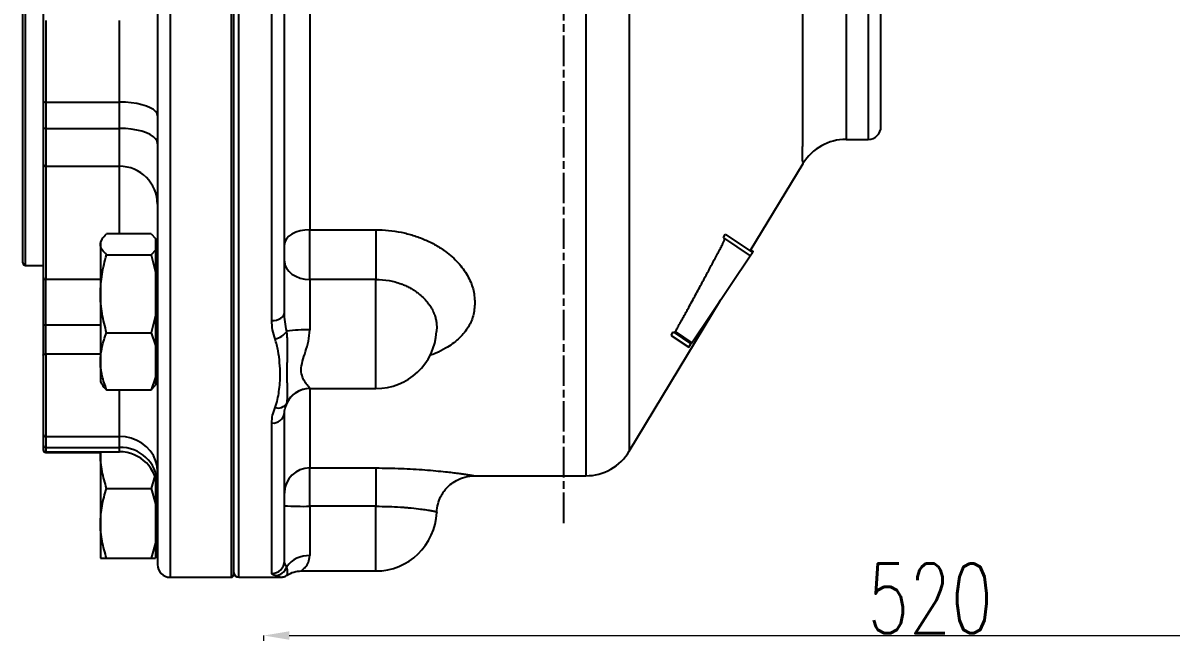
# Model space of a CAD drawing. Header units: millimetres. Extents: x 1726 to 4771, y 590 to 2743.
# Drawn here: x 2508.4 to 2960.6, y 1426 to 1665.9 of the extents above; entities that cross this region are included whole.
import ezdxf

# ---------------------------------------------------------------- set-up
doc = ezdxf.new("R2010")
doc.units = ezdxf.units.MM
doc.linetypes.add('AM_ISO08W050', pattern=[18, 12, -1.5, 3, -1.5])
doc.layers.add('AM_5', color=3, linetype='Continuous', lineweight=25)
doc.layers.add('AM_7', color=4, linetype='AM_ISO08W050', lineweight=25)
doc.styles.add('SLDTEXTSTYLE1', font='txt.shx', dxfattribs={"width": 0.7, "bigfont": 'gbcbig.shx'})
doc.dimstyles.new('SLDDIMSTYLE12$0', dxfattribs={"dimtxt": 12, "dimasz": 10, "dimexe": 0, "dimexo": 0.0625, "dimgap": 0.875, "dimtad": 1, "dimdec": 1, "dimlfac": 1.8, "dimrnd": 1e-09, "dimzin": 12, "dimdsep": 46, "dimtxsty": 'SLDTEXTSTYLE1', "dimcen": 0.09, "dimdle": 8.16, "dimclrd": 3, "dimclre": 3, "dimadec": 0, "dimazin": 3, "dimtfac": 1, "dimtdec": 1, "dimtofl": 0, "dimtmove": 0, "dimatfit": 3, "dimfxl": 0, "dimfrac": 2, "dimtolj": 1, "dimlwd": 5, "dimlwe": 5, "dimarcsym": 0})

# ---------------------------------------------------------------- blocks, each defined once
blk = doc.blocks.new('*D40')
at = {"layer": 'AM_5', "color": 3, "lineweight": 5, "transparency": 16777216}
blk.add_line((2603.26, 1108.55), (2603.26, 1424.61), dxfattribs=at)
at = {"layer": 'AM_5', "color": 3, "linetype": 'Continuous', "lineweight": 5, "transparency": 16777216}
for p, q in [((2613.26, 1424.61), (3110.37, 1424.61)), ((3120.37, 1196.55), (3120.37, 1424.61))]:
    blk.add_line(p, q, dxfattribs=at)
at = {"layer": 'AM_5', "color": 3, "transparency": 16777216}
for points in [[(2613.26, 1426.27), (2613.26, 1422.94), (2603.26, 1424.61)], [(3110.37, 1426.27), (3110.37, 1422.94), (3120.37, 1424.61)]]:
    blk.add_solid(points, dxfattribs=at)
at = {"layer": 'Defpoints', "color": 0, "transparency": 16777216}
for p in [(3120.37, 1424.61), (3120.37, 1196.48), (2603.26, 1108.48)]:
    blk.add_point(p, dxfattribs=at)
at = {"layer": 'AM_5', "color": 0, "transparency": 16777216, "insert": (2865.72, 1439.2), "char_height": 12, "width": 2.3333, "attachment_point": 5, "style": 'SLDTEXTSTYLE1'}
blk.add_mtext('\\A1;{\\H2.28571x;520}', dxfattribs=at)

msp = doc.modelspace()

# ---------------------------------------------------------------- linework, layer by layer
at = {"color": 7, "linetype": 'Continuous', "lineweight": 25}
for p, q in [((2566.366, 1992.534), (2566.366, 1447.534)), ((2590.366, 1992.534), (2590.366, 1447.534)), ((2591.366, 1990.534), (2591.366, 1449.534)), ((2593.366, 1447.534), (2593.366, 1992.534)), ((2730.079, 1902.506), (2730.079, 1487.534)), ((2508.366, 1571.379), (2508.366, 1869.379)), ((2509.366, 1570.379), (2509.366, 1870.379)), ((2841.366, 1709.264), (2841.366, 1620.034)), ((2832.653, 1697.056), (2832.653, 1620.034)), ((2606.366, 1548.641), (2606.366, 1685.015)), ((2621.366, 1682.176), (2621.366, 1584.435)), ((2516.366, 1670.625), (2516.366, 1665.883)), ((2517.366, 1666.808), (2517.366, 1634.713)), ((2546.366, 1634.713), (2546.366, 1666.808)), ((2516.366, 1635.073), (2516.366, 1624.783)), ((2517.366, 1634.713), (2546.366, 1634.713)), ((2517.366, 1634.713), (2517.366, 1624.38)), ((2546.366, 1624.38), (2546.366, 1634.713)), ((2517.366, 1624.38), (2546.366, 1624.38)), ((2517.366, 1624.38), (2517.366, 1609.449)), ((2546.366, 1609.449), (2546.366, 1624.38)), ((2832.653, 1620.034), (2841.366, 1620.034)), ((2794.838, 1576.096), (2815.664, 1610.589)), ((2517.366, 1609.449), (2546.366, 1609.449)), ((2517.366, 1609.449), (2517.366, 1564.926)), ((2546.366, 1582.768), (2546.366, 1609.449)), ((2621.366, 1584.435), (2647.366, 1584.435)), ((2621.366, 1564.878), (2621.366, 1584.435)), ((2647.366, 1584.435), (2647.366, 1564.878)), ((2539.437, 1580.585), (2538.866, 1579.596)), ((2538.866, 1579.596), (2538.866, 1578.659)), ((2538.866, 1578.659), (2538.866, 1559.214)), ((2558.91, 1582.768), (2541.322, 1582.768)), ((2558.91, 1582.768), (2560.566, 1580.947)), ((2560.566, 1580.947), (2560.566, 1576.371)), ((2784.291, 1581.305), (2785.022, 1582.717)), ((2784.291, 1581.305), (2794.892, 1574.155)), ((2785.022, 1582.717), (2795.775, 1575.464)), ((2541.322, 1574.55), (2558.91, 1574.55)), ((2560.566, 1576.371), (2558.91, 1574.55)), ((2558.91, 1574.55), (2560.566, 1567.751)), ((2561.366, 1577.593), (2560.566, 1578.055)), ((2560.566, 1576.371), (2560.566, 1567.751)), ((2771.791, 1539.906), (2794.892, 1574.155)), ((2794.892, 1574.155), (2795.775, 1575.464)), ((2796.065, 1575.893), (2795.106, 1576.54)), ((2509.366, 1570.379), (2516.366, 1570.379)), ((2517.366, 1546.917), (2517.366, 1564.926)), ((2517.366, 1564.926), (2538.866, 1564.926)), ((2560.566, 1567.751), (2560.566, 1550.676)), ((2621.366, 1564.878), (2621.366, 1544.99)), ((2647.366, 1564.878), (2621.366, 1564.878)), ((2647.366, 1521.863), (2647.366, 1564.878)), ((2538.866, 1559.214), (2538.866, 1532.651)), ((2747.198, 1497.193), (2783.123, 1556.694)), ((2517.366, 1535.431), (2517.366, 1546.917)), ((2517.366, 1546.917), (2538.866, 1546.917)), ((2560.566, 1550.676), (2558.91, 1543.877)), ((2560.566, 1550.676), (2560.566, 1538.901)), ((2516.366, 1546.533), (2516.366, 1535.047)), ((2541.322, 1543.877), (2558.91, 1543.877)), ((2558.91, 1543.877), (2560.566, 1538.901)), ((2671.306, 1544.589), (2671.295, 1544.334)), ((2671.331, 1544.598), (2671.325, 1544.46)), ((2763.765, 1542.775), (2764.526, 1544.166)), ((2763.765, 1542.775), (2770.611, 1538.157)), ((2764.526, 1544.166), (2771.494, 1539.466)), ((2765.268, 1544.306), (2771.791, 1539.906)), ((2560.566, 1538.901), (2560.566, 1526.4)), ((2770.611, 1538.157), (2771.494, 1539.466)), ((2517.366, 1535.431), (2517.366, 1502.976)), ((2538.866, 1535.431), (2517.366, 1535.431)), ((2538.866, 1532.651), (2538.866, 1524.596)), ((2538.866, 1524.596), (2539.437, 1523.607)), ((2560.566, 1526.4), (2558.91, 1521.424)), ((2560.566, 1526.137), (2561.366, 1526.599)), ((2560.566, 1526.4), (2560.566, 1523.245)), ((2541.322, 1521.424), (2558.91, 1521.424)), ((2546.366, 1502.976), (2546.366, 1521.424)), ((2558.91, 1521.424), (2560.566, 1523.245)), ((2621.366, 1521.935), (2621.366, 1521.863)), ((2621.366, 1521.863), (2647.366, 1521.863)), ((2621.366, 1521.863), (2621.366, 1490.605)), ((2611.845, 1514.815), (2612.261, 1516.086)), ((2606.366, 1449.04), (2606.366, 1508.323)), ((2516.366, 1503.89), (2516.366, 1499.614)), ((2517.366, 1502.976), (2546.366, 1502.976)), ((2517.366, 1502.976), (2517.366, 1498.682)), ((2546.366, 1498.682), (2546.366, 1502.976)), ((2517.366, 1498.682), (2546.366, 1498.682)), ((2517.366, 1498.682), (2517.366, 1496.982)), ((2546.366, 1496.982), (2546.366, 1498.682)), ((2517.366, 1496.982), (2546.366, 1496.982)), ((2517.366, 1496.982), (2517.366, 1496.72)), ((2517.366, 1496.72), (2538.866, 1496.72)), ((2538.866, 1496.284), (2538.932, 1496.982)), ((2538.866, 1496.982), (2538.866, 1496.284)), ((2538.866, 1496.284), (2538.866, 1468.784)), ((2621.366, 1490.605), (2647.366, 1490.605)), ((2621.366, 1475.514), (2621.366, 1490.605)), ((2647.366, 1490.605), (2647.366, 1475.514)), ((2560.273, 1487.551), (2558.91, 1482.534)), ((2560.566, 1486.815), (2560.566, 1476.439)), ((2686.332, 1487.534), (2730.079, 1487.534)), ((2541.322, 1482.534), (2558.91, 1482.534)), ((2558.91, 1482.534), (2560.566, 1476.439)), ((2560.566, 1476.439), (2560.566, 1461.129)), ((2647.366, 1475.514), (2621.366, 1475.514)), ((2621.366, 1475.514), (2621.366, 1456.081)), ((2647.366, 1450.034), (2647.366, 1475.514)), ((2538.866, 1468.784), (2538.866, 1455.034)), ((2560.566, 1461.129), (2558.91, 1455.034)), ((2560.566, 1461.129), (2560.566, 1455.034)), ((2560.566, 1456.575), (2561.366, 1457.037)), ((2541.322, 1455.034), (2558.91, 1455.034)), ((2558.91, 1455.034), (2560.566, 1455.034)), ((2566.366, 1447.534), (2590.366, 1447.534)), ((2593.366, 1447.534), (2609.687, 1447.534)), ((2617.977, 1450.034), (2647.366, 1450.034))]:
    msp.add_line(p, q, dxfattribs=at)
at = {"color": 7, "linetype": 'Continuous', "lineweight": 25, "flags": 128}
for points in [[(2516.366, 1635.073), (2516.385, 1635.003), (2516.442, 1634.935), (2516.535, 1634.873), (2516.659, 1634.819), (2516.81, 1634.774), (2516.983, 1634.741), (2517.171, 1634.72), (2517.366, 1634.713)], [(2561.366, 1629.325), (2561.181, 1630.168), (2560.632, 1630.99), (2559.731, 1631.771), (2558.501, 1632.492), (2556.973, 1633.135), (2555.183, 1633.684), (2553.176, 1634.126), (2551.001, 1634.45), (2548.713, 1634.647), (2546.366, 1634.713)], [(2516.366, 1624.783), (2516.385, 1624.705), (2516.442, 1624.629), (2516.535, 1624.559), (2516.659, 1624.498), (2516.81, 1624.448), (2516.983, 1624.411), (2517.171, 1624.388), (2517.366, 1624.38)], [(2561.366, 1618.339), (2561.181, 1619.284), (2560.632, 1620.206), (2559.731, 1621.082), (2558.501, 1621.89), (2556.973, 1622.611), (2555.183, 1623.227), (2553.176, 1623.722), (2551.001, 1624.085), (2548.713, 1624.306), (2546.366, 1624.38)], [(2621.366, 1584.435), (2619.415, 1584.322), (2617.539, 1583.991), (2615.81, 1583.452), (2614.295, 1582.726), (2613.051, 1581.843), (2612.127, 1580.834), (2611.558, 1579.74), (2611.366, 1578.602)], [(2611.366, 1572.083), (2611.558, 1570.678), (2612.127, 1569.326), (2613.051, 1568.08), (2614.295, 1566.988), (2615.81, 1566.092), (2617.539, 1565.426), (2619.415, 1565.016), (2621.366, 1564.878)], [(2606.366, 1548.641), (2607.341, 1548.702), (2608.279, 1548.881), (2609.144, 1549.171), (2609.902, 1549.563), (2610.523, 1550.039), (2610.985, 1550.583), (2611.27, 1551.173), (2611.366, 1551.786)], [(2517.366, 1546.917), (2517.171, 1546.91), (2516.983, 1546.888), (2516.81, 1546.852), (2516.659, 1546.804), (2516.535, 1546.746), (2516.442, 1546.68), (2516.385, 1546.608), (2516.366, 1546.533)], [(2516.366, 1535.047), (2516.385, 1535.122), (2516.442, 1535.194), (2516.535, 1535.26), (2516.659, 1535.318), (2516.81, 1535.366), (2516.983, 1535.402), (2517.171, 1535.424), (2517.366, 1535.431)], [(2561.366, 1489.267), (2561.181, 1491.412), (2560.632, 1493.504), (2559.731, 1495.491), (2558.501, 1497.325), (2556.973, 1498.961), (2555.183, 1500.358), (2553.176, 1501.482), (2551.001, 1502.305), (2548.713, 1502.807), (2546.366, 1502.976)]]:
    msp.add_lwpolyline(points, dxfattribs=at)
at = {"color": 7, "linetype": 'Continuous', "lineweight": 25}
for centre, radius, start, end in [((2841.366, 1625.034), 5, 270, 0), ((2832.653, 1600.034), 20, 90, 148.31816), ((2517.366, 1610.449), 1, 180, 270), ((2546.366, 1594.449), 15, 0, 90), ((2509.366, 1571.379), 1, 180, 270), ((2517.283, 1565.845), 0.922, 186.35899, 275.18764), ((2606.669, 1547.822), 6.478, 279.2238, 329.66065), ((2620.185, 1474.931), 70.069, 89.03456, 96.49414), ((2647.366, 1545.863), 24, 270, 356.34511), ((2621.366, 1511.863), 10, 90, 162.7738), ((2621.359, 1511.934), 10.001, 89.96096, 155.46991), ((2608.827, 1518.306), 4.088, 254.1096, 327.11743), ((2606.862, 1512.845), 4.549, 263.74735, 351.94145), ((2517.325, 1503.935), 0.96, 182.69085, 272.45909), ((2517.333, 1499.649), 0.968, 182.08645, 271.94453), ((2517.366, 1497.982), 1, 180, 270), ((2517.366, 1497.72), 1, 180, 270), ((2546.859, 1484.173), 14.517, 2.08645, 91.94453), ((2730.079, 1507.534), 20, 270, 328.88638), ((2546.366, 1481.982), 15, 0, 90), ((2621.3, 1480.67), 9.935, 89.62165, 179.61659), ((2618.867, 1605.718), 130.227, 266.69801, 271.09958), ((2647.366, 1474.034), 24, 270, 357.81236), ((2566.366, 1452.534), 5, 180, 270), ((2606.38, 1454.026), 4.986, 269.84169, 359.84081), ((2620.861, 1445.569), 10.524, 87.25004, 144.81116), ((2590.366, 1448.534), 1, 270, 0), ((2593.366, 1449.534), 2, 180, 270), ((2607.548, 1453.167), 4.956, 271.85048, 341.98477)]:
    msp.add_arc(centre, radius, start, end, dxfattribs=at)
for points, knots in [([(2591.366, 1991.52), (2591.366, 1991.437), (2591.366, 1991.267), (2591.366, 1989.751), (2591.366, 1987.235), (2591.366, 1983.581), (2591.366, 1978.771), (2591.366, 1973.289), (2591.366, 1967.443), (2591.366, 1961.486), (2591.366, 1954.88), (2591.366, 1946.791), (2591.366, 1936.999), (2591.366, 1925.244), (2591.366, 1912.494), (2591.366, 1898.83), (2591.366, 1884.343), (2591.366, 1870.414), (2591.366, 1857.305), (2591.366, 1845.261), (2591.366, 1832.963), (2591.366, 1819.169), (2591.366, 1803.813), (2591.366, 1786.937), (2591.366, 1770.09), (2591.366, 1753.372), (2591.366, 1736.875), (2591.366, 1720.499), (2591.366, 1704.121), (2591.366, 1687.618), (2591.366, 1670.891), (2591.366, 1654.032), (2591.366, 1637.139), (2591.366, 1621.765), (2591.366, 1607.95), (2591.366, 1595.632), (2591.366, 1583.566), (2591.366, 1570.429), (2591.366, 1556.466), (2591.366, 1541.939), (2591.366, 1528.231), (2591.366, 1515.434), (2591.366, 1503.629), (2591.366, 1493.79), (2591.366, 1485.656), (2591.366, 1479.009), (2591.366, 1473.009), (2591.366, 1467.117), (2591.366, 1461.582), (2591.366, 1456.712), (2591.366, 1453.012), (2591.366, 1450.396), (2591.366, 1448.964), (2591.366, 1448.381), (2591.366, 1448.543), (2591.366, 1448.547)], [0, 0, 0, 0, 0.018548, 0.0379659, 0.0577012, 0.0780224, 0.0986072, 0.1194449, 0.1353994, 0.1513546, 0.1675612, 0.1837685, 0.2056034, 0.2275036, 0.2494559, 0.2714077, 0.2933078, 0.3151434, 0.33135, 0.3475572, 0.3635118, 0.3794669, 0.4003041, 0.4208889, 0.4412106, 0.4609453, 0.4803635, 0.4994559, 0.5185478, 0.5379659, 0.5577012, 0.5780224, 0.5986072, 0.6194449, 0.6353994, 0.6513546, 0.6675612, 0.6837685, 0.7056034, 0.7275036, 0.7494559, 0.7714077, 0.7933078, 0.8151434, 0.83135, 0.8475572, 0.8635118, 0.8794669, 0.9003041, 0.9208889, 0.9412106, 0.9609453, 0.9803635, 0.9994559, 1, 1, 1, 1]), ([(2561.366, 1987.521), (2561.366, 1987.438), (2561.366, 1987.27), (2561.366, 1985.778), (2561.366, 1983.298), (2561.366, 1979.698), (2561.366, 1974.959), (2561.366, 1969.057), (2561.366, 1961.979), (2561.366, 1953.722), (2561.366, 1944.319), (2561.366, 1933.803), (2561.366, 1922.221), (2561.366, 1909.658), (2561.366, 1896.196), (2561.366, 1881.922), (2561.366, 1868.198), (2561.366, 1855.282), (2561.366, 1843.416), (2561.366, 1831.299), (2561.366, 1817.708), (2561.366, 1802.579), (2561.366, 1785.952), (2561.366, 1769.353), (2561.366, 1752.881), (2561.366, 1736.627), (2561.366, 1720.492), (2561.366, 1704.355), (2561.366, 1688.096), (2561.366, 1671.615), (2561.366, 1655.004), (2561.366, 1638.361), (2561.366, 1621.81), (2561.366, 1605.464), (2561.366, 1589.438), (2561.366, 1573.871), (2561.366, 1558.876), (2561.366, 1544.563), (2561.366, 1531.057), (2561.366, 1518.448), (2561.366, 1506.817), (2561.366, 1497.123), (2561.366, 1489.109), (2561.366, 1482.56), (2561.366, 1476.649), (2561.366, 1470.843), (2561.366, 1465.39), (2561.366, 1460.591), (2561.366, 1456.946), (2561.366, 1454.368), (2561.366, 1452.957), (2561.366, 1452.383), (2561.366, 1452.543), (2561.366, 1452.547)], [0, 0, 0, 0, 0.0185482, 0.0379663, 0.0577018, 0.0780232, 0.0986083, 0.1194462, 0.1407155, 0.1621592, 0.1837651, 0.2056003, 0.2275007, 0.2494532, 0.2714052, 0.2933056, 0.3151414, 0.3313482, 0.3475556, 0.3635103, 0.3794656, 0.400303, 0.420888, 0.44121, 0.4609449, 0.4803632, 0.4994559, 0.518548, 0.5379663, 0.5577018, 0.5780232, 0.5986083, 0.6194462, 0.6407155, 0.6621592, 0.6837651, 0.7056003, 0.7275007, 0.7494532, 0.7714052, 0.7933056, 0.8151414, 0.8313482, 0.8475556, 0.8635103, 0.8794656, 0.900303, 0.920888, 0.94121, 0.9609449, 0.9803632, 0.9994559, 1, 1, 1, 1]), ([(2846.366, 1625.034), (2846.366, 1625.108), (2846.366, 1625.259), (2846.366, 1626.507), (2846.366, 1628.576), (2846.366, 1631.583), (2846.366, 1635.526), (2846.366, 1640.399), (2846.366, 1646.16), (2846.366, 1652.739), (2846.366, 1660.036), (2846.366, 1667.929), (2846.366, 1676.282), (2846.366, 1684.948), (2846.366, 1693.779), (2846.366, 1702.636), (2846.366, 1711.39), (2846.366, 1720.034), (2846.366, 1728.677), (2846.366, 1737.432), (2846.366, 1746.289), (2846.366, 1755.12), (2846.366, 1763.786), (2846.366, 1772.138), (2846.366, 1780.032), (2846.366, 1787.329), (2846.366, 1793.907), (2846.366, 1799.669), (2846.366, 1804.542), (2846.366, 1808.484), (2846.366, 1811.492), (2846.366, 1813.561), (2846.366, 1814.809), (2846.366, 1814.96), (2846.366, 1815.034)], [0, 0, 0, 0, 0.0286421, 0.0582483, 0.0887341, 0.1199937, 0.1519013, 0.1843126, 0.2170687, 0.25, 0.2829313, 0.3156874, 0.3480987, 0.3800063, 0.4112659, 0.4417517, 0.4713579, 0.5, 0.5286421, 0.5582483, 0.5887341, 0.6199937, 0.6519013, 0.6843126, 0.7170687, 0.75, 0.7829313, 0.8156874, 0.8480987, 0.8800063, 0.9112659, 0.9417517, 0.9713579, 1, 1, 1, 1]), ([(2747.2, 1712.174), (2747.2, 1711.384), (2747.2, 1709.352), (2747.201, 1705.627), (2747.202, 1701.742), (2747.202, 1697.836), (2747.203, 1694.309), (2747.203, 1690.562), (2747.204, 1687.041), (2747.205, 1683.707), (2747.205, 1680.644), (2747.205, 1677.935), (2747.206, 1675.564), (2747.206, 1673.253), (2747.206, 1670.819), (2747.206, 1668.398), (2747.206, 1665.794), (2747.206, 1663.037), (2747.205, 1659.901), (2747.205, 1656.327), (2747.204, 1651.95), (2747.203, 1646.708), (2747.202, 1641.611), (2747.201, 1637.002), (2747.201, 1633.133), (2747.2, 1629.371), (2747.201, 1626.011), (2747.201, 1623.151), (2747.201, 1620.408), (2747.202, 1617.119), (2747.203, 1613.269), (2747.203, 1609.296), (2747.204, 1605.728), (2747.205, 1602.568), (2747.205, 1599.8), (2747.206, 1597.127), (2747.206, 1594.538), (2747.206, 1591.815), (2747.206, 1589.003), (2747.206, 1586.386), (2747.205, 1584.07), (2747.205, 1582.077), (2747.204, 1579.934), (2747.204, 1577.362), (2747.203, 1573.947), (2747.202, 1570.12), (2747.201, 1566.454), (2747.201, 1563.607), (2747.201, 1561.66), (2747.2, 1560.447), (2747.2, 1559.7), (2747.2, 1558.954), (2747.2, 1558.002), (2747.201, 1556.759), (2747.201, 1555.009), (2747.202, 1552.696), (2747.202, 1549.781), (2747.203, 1546.521), (2747.204, 1543.503), (2747.205, 1540.889), (2747.205, 1538.756), (2747.206, 1536.746), (2747.206, 1534.855), (2747.206, 1532.803), (2747.206, 1530.377), (2747.205, 1527.681), (2747.204, 1524.886), (2747.203, 1522.074), (2747.202, 1519.299), (2747.201, 1516.881), (2747.201, 1514.905), (2747.2, 1513.161), (2747.201, 1511.437), (2747.202, 1509.392), (2747.203, 1507.21), (2747.204, 1505.105), (2747.205, 1503.407), (2747.206, 1502.061), (2747.206, 1501.068), (2747.206, 1500.302), (2747.205, 1499.694), (2747.205, 1499.13), (2747.204, 1498.536), (2747.203, 1498.004), (2747.202, 1497.604), (2747.201, 1497.372), (2747.201, 1497.256), (2747.201, 1497.21), (2747.2, 1497.199), (2747.2, 1497.195), (2747.2, 1497.197), (2747.2, 1497.197)], [0, 0, 0, 0, 0.0069313, 0.0178326, 0.0327037, 0.0410914, 0.0522169, 0.0638071, 0.074202, 0.0834013, 0.0934004, 0.1014546, 0.107564, 0.1145961, 0.1221548, 0.1294193, 0.1363896, 0.1456538, 0.1543768, 0.1648786, 0.1782622, 0.1945275, 0.2133074, 0.2258021, 0.2379026, 0.2500027, 0.2617624, 0.2702853, 0.277768, 0.2885505, 0.3026328, 0.3160123, 0.3284743, 0.3388994, 0.3484682, 0.3571807, 0.3668671, 0.3758065, 0.386215, 0.397172, 0.4043399, 0.4117246, 0.419326, 0.428365, 0.440859, 0.4585565, 0.4732041, 0.4848019, 0.4933498, 0.4973538, 0.5000023, 0.5027618, 0.5067972, 0.5121086, 0.518696, 0.5294638, 0.5424998, 0.557804, 0.5743292, 0.585323, 0.5959286, 0.6061461, 0.6159754, 0.6254167, 0.6388508, 0.6557106, 0.6712608, 0.6884171, 0.7079111, 0.7256478, 0.7386847, 0.7512455, 0.7656899, 0.7803956, 0.8037881, 0.8266939, 0.8463969, 0.8637682, 0.8802036, 0.8909537, 0.9021809, 0.9138852, 0.9260666, 0.9445412, 0.9607418, 0.9742526, 0.9850734, 0.9932043, 0.9972398, 0.9999993, 1, 1, 1, 1]), ([(2815.613, 1611.035), (2815.598, 1611.112), (2815.564, 1611.283), (2815.509, 1611.618), (2815.463, 1612.041), (2815.433, 1612.524), (2815.421, 1613.128), (2815.427, 1613.781), (2815.441, 1614.388), (2815.46, 1615.024), (2815.483, 1615.777), (2815.503, 1616.53), (2815.516, 1617.104), (2815.522, 1617.481), (2815.528, 1617.882), (2815.531, 1618.319), (2815.532, 1618.787), (2815.532, 1619.271), (2815.532, 1619.635), (2815.532, 1620.033), (2815.532, 1620.591), (2815.533, 1621.553), (2815.533, 1622.665), (2815.534, 1623.713), (2815.534, 1624.575), (2815.534, 1625.419), (2815.535, 1626.227), (2815.535, 1627.011), (2815.535, 1627.69), (2815.535, 1628.375), (2815.535, 1629.064), (2815.535, 1629.758), (2815.535, 1630.455), (2815.535, 1631.153), (2815.535, 1632.062), (2815.534, 1633.415), (2815.534, 1635.481), (2815.533, 1637.802), (2815.532, 1640.46), (2815.532, 1643.199), (2815.532, 1646.247), (2815.533, 1649.245), (2815.534, 1652.201), (2815.535, 1655.077), (2815.535, 1658.021), (2815.535, 1661.199), (2815.535, 1664.086), (2815.534, 1666.469), (2815.534, 1668.141), (2815.533, 1669.828), (2815.533, 1671.53), (2815.533, 1673.247), (2815.532, 1675.023), (2815.532, 1677.022), (2815.532, 1679.416), (2815.532, 1682.338), (2815.533, 1685.995), (2815.534, 1688.726), (2815.534, 1690.28)], [0, 0, 0, 0, 0.0217544, 0.0486953, 0.0685572, 0.0899262, 0.1119065, 0.1340823, 0.1502518, 0.1622809, 0.1831793, 0.2047461, 0.2129707, 0.220357, 0.228615, 0.237949, 0.2471042, 0.2567386, 0.2663729, 0.2678747, 0.2791373, 0.2972082, 0.319044, 0.335527, 0.3479877, 0.3595252, 0.3742146, 0.3839863, 0.3936603, 0.4032367, 0.4127156, 0.4220968, 0.4313804, 0.4405664, 0.4495123, 0.4665762, 0.4918531, 0.5253427, 0.5481519, 0.581837, 0.6147515, 0.6437827, 0.6728135, 0.701844, 0.7262311, 0.7552628, 0.7889389, 0.8034545, 0.8179703, 0.8324861, 0.847002, 0.8615179, 0.876034, 0.8916794, 0.9114103, 0.9352266, 0.9631278, 1, 1, 1, 1]), ([(2611.366, 1551.786), (2611.366, 1556.617), (2611.366, 1566.278), (2611.366, 1581.757), (2611.366, 1597.883), (2611.366, 1614.663), (2611.366, 1631.942), (2611.366, 1649.593), (2611.366, 1667.508), (2611.366, 1679.607), (2611.366, 1685.657)], [0, 0, 0, 0, 0.1244028, 0.2488073, 0.3744018, 0.5, 0.6255945, 0.7511926, 0.8755954, 1, 1, 1, 1]), ([(2516.366, 1665.883), (2516.366, 1665.262), (2516.366, 1663.985), (2516.366, 1661.103), (2516.366, 1657.495), (2516.366, 1653.242), (2516.366, 1649.363), (2516.366, 1646.184), (2516.366, 1643.069), (2516.366, 1639.279), (2516.366, 1636.448), (2516.366, 1635.073)], [0, 0, 0, 0, 0.11675101, 0.24028035, 0.36878118, 0.49992011, 0.63105904, 0.69538219, 0.75971965, 0.88324899, 1, 1, 1, 1]), ([(2516.366, 1624.783), (2516.366, 1623.491), (2516.366, 1620.832), (2516.366, 1617.316), (2516.366, 1614.295), (2516.366, 1612.029), (2516.366, 1610.913), (2516.366, 1610.492), (2516.366, 1610.475), (2516.366, 1610.468)], [0, 0, 0, 0, 0.1562296, 0.3215296, 0.4934821, 0.6689648, 0.8444475, 0.9305211, 1, 1, 1, 1]), ([(2815.613, 1611.036), (2815.598, 1611.112), (2815.565, 1611.281), (2815.509, 1611.616), (2815.463, 1612.04), (2815.433, 1612.525), (2815.421, 1613.13), (2815.427, 1613.782), (2815.441, 1614.391), (2815.46, 1615.027), (2815.483, 1615.781), (2815.502, 1616.47), (2815.51, 1616.87), (2815.512, 1616.936)], [0, 0, 0, 0, 0.103252, 0.2323108, 0.32789238, 0.4301894, 0.53532608, 0.64147866, 0.71878669, 0.77695766, 0.87640253, 0.97965336, 1, 1, 1, 1]), ([(2516.366, 1610.449), (2516.366, 1606.44), (2516.366, 1598.084), (2516.366, 1586.481), (2516.366, 1575.414), (2516.366, 1568.963), (2516.366, 1565.743)], [0, 0, 0, 0, 0.235304, 0.4905148, 0.7457256, 1, 1, 1, 1]), ([(2815.624, 1610.548), (2815.649, 1610.572), (2815.674, 1610.596), (2815.661, 1610.69), (2815.661, 1610.69)], [0, 0, 0, 0, 0.9911204, 1, 1, 1, 1]), ([(2647.366, 1584.435), (2649.048, 1584.387), (2652.406, 1584.291), (2657.365, 1583.514), (2662.158, 1582.287), (2666.735, 1580.591), (2671.006, 1578.458), (2674.575, 1576.136), (2677.485, 1573.774), (2679.809, 1571.471), (2681.831, 1569.032), (2683.502, 1566.471), (2684.807, 1563.826), (2685.721, 1561.157), (2686.237, 1558.438), (2686.388, 1555.708), (2686.241, 1553.03), (2685.734, 1550.448), (2684.828, 1547.991), (2683.534, 1545.627), (2681.874, 1543.408), (2679.868, 1541.346), (2677.539, 1539.451), (2674.629, 1537.565), (2671.696, 1536.018), (2669.483, 1535.213), (2668.7, 1534.928)], [0, 0, 0, 0, 0.0513124, 0.1024473, 0.1535904, 0.2045012, 0.2558592, 0.3070309, 0.3452699, 0.3837505, 0.4221178, 0.4603611, 0.4988368, 0.5372347, 0.5743612, 0.6142666, 0.6539664, 0.6908621, 0.729358, 0.7677074, 0.8058538, 0.8441926, 0.8827501, 0.921197, 0.9721232, 1, 1, 1, 1]), ([(2538.866, 1578.659), (2538.99, 1579.348), (2539.24, 1580.74), (2540.623, 1582.087), (2541.322, 1582.768)], [0, 0, 0, 0, 0.4945107, 1, 1, 1, 1]), ([(2541.322, 1574.55), (2540.655, 1575.217), (2539.647, 1576.224), (2538.972, 1577.606), (2538.901, 1578.308), (2538.866, 1578.659)], [0, 0, 0, 0, 0.4952544, 0.7476497, 1, 1, 1, 1]), ([(2765.268, 1544.306), (2765.386, 1544.456), (2765.618, 1544.752), (2765.859, 1545.156), (2765.972, 1545.351), (2765.972, 1545.351), (2765.972, 1545.351), (2765.972, 1545.352), (2765.972, 1545.352), (2765.973, 1545.353), (2765.974, 1545.354), (2765.975, 1545.356), (2765.978, 1545.362), (2765.984, 1545.373), (2766.003, 1545.407), (2766.065, 1545.517), (2766.281, 1545.909), (2766.577, 1546.447), (2766.935, 1547.097), (2767.251, 1547.672), (2767.602, 1548.313), (2768.146, 1549.304), (2768.868, 1550.623), (2769.755, 1552.245), (2771.241, 1554.968), (2773.301, 1558.757), (2775.875, 1563.52), (2778.338, 1568.103), (2780.3, 1571.779), (2781.808, 1574.618), (2782.806, 1576.5), (2783.575, 1577.955), (2784.075, 1578.91), (2784.359, 1579.469), (2784.526, 1579.855), (2784.633, 1580.148), (2784.705, 1580.408), (2784.75, 1580.687), (2784.724, 1580.944), (2784.617, 1581.109), (2784.463, 1581.22), (2784.354, 1581.274), (2784.291, 1581.305)], [0, 0, 0, 0, 0.0158245, 0.0311666, 0.0311684, 0.0311699, 0.0311725, 0.0311772, 0.0311856, 0.0312011, 0.03123, 0.0312854, 0.0313966, 0.031634, 0.0321825, 0.0340232, 0.0401807, 0.0623969, 0.0755167, 0.0903046, 0.1067586, 0.1248768, 0.1667046, 0.2083592, 0.2498402, 0.3763087, 0.4997678, 0.6156699, 0.7279225, 0.7813325, 0.8328732, 0.8719249, 0.8924247, 0.9058926, 0.9140642, 0.9217955, 0.9294246, 0.9373037, 0.9512905, 0.9687575, 0.9820351, 1, 1, 1, 1]), ([(2538.866, 1559.214), (2538.99, 1561.783), (2539.24, 1566.98), (2540.623, 1572.008), (2541.322, 1574.55)], [0, 0, 0, 0, 0.4945107, 1, 1, 1, 1]), ([(2795.873, 1575.609), (2795.953, 1575.727), (2796.075, 1575.908), (2796.04, 1575.856), (2796.028, 1575.838)], [0, 0, 0, 0, 0.6505637, 1, 1, 1, 1]), ([(2516.366, 1565.743), (2516.366, 1565.217), (2516.366, 1564.142), (2516.366, 1562.095), (2516.366, 1559.74), (2516.366, 1557.13), (2516.366, 1554.386), (2516.366, 1551.635), (2516.366, 1548.981), (2516.366, 1547.337), (2516.366, 1546.533)], [0, 0, 0, 0, 0.11874749, 0.24269685, 0.37037397, 0.5, 0.62962603, 0.75730315, 0.88125251, 1, 1, 1, 1]), ([(2647.366, 1564.878), (2649.137, 1564.787), (2652.568, 1564.61), (2656.44, 1563.501), (2659.03, 1562.44), (2660.606, 1561.663), (2662.06, 1560.822), (2663.393, 1559.929), (2664.884, 1558.784), (2666.433, 1557.364), (2667.637, 1555.98), (2668.392, 1554.962), (2668.821, 1554.328), (2669.192, 1553.729), (2669.511, 1553.167), (2670.037, 1552.156), (2670.588, 1550.806), (2671.064, 1549.082), (2671.313, 1547.382), (2671.374, 1545.73), (2671.324, 1544.891), (2671.306, 1544.589)], [0, 0, 0, 0, 0.1321228, 0.2560124, 0.3033465, 0.3493718, 0.3940885, 0.437495, 0.4795878, 0.5495179, 0.6155839, 0.6404163, 0.6636922, 0.685411, 0.7055725, 0.7241775, 0.7932439, 0.8448966, 0.90149, 0.9645745, 1, 1, 1, 1]), ([(2541.322, 1543.877), (2540.655, 1546.368), (2539.647, 1550.127), (2538.972, 1555.285), (2538.901, 1557.904), (2538.866, 1559.214)], [0, 0, 0, 0, 0.4952544, 0.7476497, 1, 1, 1, 1]), ([(2612.261, 1544.55), (2612.011, 1545.761), (2611.522, 1548.141), (2611.417, 1550.585), (2611.366, 1551.786)], [0, 0, 0, 0, 0.5086532, 1, 1, 1, 1]), ([(2607.708, 1541.428), (2607.33, 1542.6), (2606.575, 1544.945), (2606.436, 1547.409), (2606.366, 1548.641)], [0, 0, 0, 0, 0.5, 1, 1, 1, 1]), ([(2538.866, 1532.651), (2538.99, 1534.532), (2539.24, 1538.336), (2540.623, 1542.017), (2541.322, 1543.877)], [0, 0, 0, 0, 0.4945107, 1, 1, 1, 1]), ([(2612.261, 1516.086), (2612.349, 1516.418), (2612.558, 1517.206), (2612.642, 1518.958), (2612.622, 1520.797), (2612.568, 1522.492), (2612.526, 1523.765), (2612.487, 1525.114), (2612.46, 1526.53), (2612.447, 1528.291), (2612.474, 1530.512), (2612.541, 1533.098), (2612.606, 1535.621), (2612.636, 1537.874), (2612.619, 1539.885), (2612.548, 1541.658), (2612.437, 1543.18), (2612.315, 1544.123), (2612.261, 1544.55)], [0, 0, 0, 0, 0.0603956, 0.1431113, 0.2496981, 0.2975607, 0.3466318, 0.3969734, 0.4482019, 0.4996487, 0.5818274, 0.6725452, 0.7498056, 0.8161986, 0.8745219, 0.9246876, 0.9659014, 1, 1, 1, 1]), ([(2621.366, 1521.935), (2621.241, 1522.13), (2620.991, 1522.519), (2619.645, 1524.042), (2618.412, 1526.183), (2617.765, 1529.095), (2618.412, 1532.594), (2619.644, 1536.395), (2620.989, 1540.495), (2621.24, 1543.491), (2621.366, 1544.99)], [0, 0, 0, 0, 0.1249361, 0.2497253, 0.3749273, 0.5000212, 0.6250861, 0.7500934, 0.8749478, 1, 1, 1, 1]), ([(2764.526, 1544.166), (2764.606, 1544.098), (2764.729, 1543.992), (2764.956, 1544.032), (2765.13, 1544.157), (2765.223, 1544.258), (2765.268, 1544.306)], [0, 0, 0, 0, 0.5009005, 0.7806217, 0.8959556, 1, 1, 1, 1]), ([(2607.708, 1514.374), (2608.056, 1515.413), (2608.751, 1517.484), (2609.231, 1520.743), (2609.609, 1524.039), (2609.746, 1527.777), (2609.521, 1531.986), (2609.003, 1536.684), (2608.136, 1539.858), (2607.708, 1541.428)], [0, 0, 0, 0, 0.125362, 0.2499408, 0.3763315, 0.4992197, 0.6645834, 0.8341276, 1, 1, 1, 1]), ([(2771.494, 1539.466), (2771.494, 1539.466), (2771.494, 1539.466), (2771.494, 1539.466), (2771.494, 1539.466), (2771.495, 1539.467), (2771.515, 1539.497), (2771.6, 1539.622), (2771.731, 1539.817), (2771.791, 1539.906)], [0, 0, 0, 0, 0.2274808, 0.2872311, 0.3084232, 0.310988, 0.5884601, 0.814048, 1, 1, 1, 1]), ([(2516.366, 1535.047), (2516.366, 1533.683), (2516.366, 1530.878), (2516.366, 1526.305), (2516.366, 1521.557), (2516.366, 1516.878), (2516.366, 1513.274), (2516.366, 1510.677), (2516.366, 1508.359), (2516.366, 1505.895), (2516.366, 1504.546), (2516.366, 1503.89)], [0, 0, 0, 0, 0.116751, 0.2402803, 0.3687812, 0.4999201, 0.631059, 0.6953822, 0.7597197, 0.883249, 1, 1, 1, 1]), ([(2541.322, 1521.424), (2540.655, 1523.247), (2539.647, 1525.999), (2538.972, 1529.775), (2538.901, 1531.692), (2538.866, 1532.651)], [0, 0, 0, 0, 0.4952544, 0.7476497, 1, 1, 1, 1]), ([(2539.468, 1523.625), (2539.483, 1523.576), (2539.706, 1522.827), (2540.541, 1522.102), (2541.322, 1521.424)], [0, 0, 0, 0, 0.0653845, 1, 1, 1, 1]), ([(2606.366, 1508.323), (2606.436, 1509.33), (2606.575, 1511.344), (2607.33, 1513.364), (2607.708, 1514.374)], [0, 0, 0, 0, 0.5, 1, 1, 1, 1]), ([(2611.366, 1512.207), (2611.403, 1512.84), (2611.453, 1513.7), (2611.763, 1514.581), (2611.845, 1514.815)], [0, 0, 0, 0, 0.7346354, 1, 1, 1, 1]), ([(2611.366, 1454.012), (2611.366, 1454.63), (2611.366, 1455.868), (2611.366, 1458.832), (2611.366, 1462.611), (2611.366, 1467.28), (2611.366, 1472.799), (2611.366, 1479.15), (2611.366, 1486.293), (2611.366, 1494.203), (2611.366, 1502.774), (2611.366, 1509.069), (2611.366, 1512.207)], [0, 0, 0, 0, 0.0990867, 0.1987609, 0.2988937, 0.3993518, 0.5, 0.600646, 0.7011029, 0.8012358, 0.9009122, 1, 1, 1, 1]), ([(2516.366, 1499.614), (2516.366, 1499.15), (2516.366, 1498.196), (2516.366, 1498.055), (2516.366, 1497.982)], [0, 0, 0, 0, 0.485895, 1, 1, 1, 1]), ([(2541.322, 1482.534), (2540.655, 1484.767), (2539.647, 1488.137), (2538.972, 1492.762), (2538.901, 1495.11), (2538.866, 1496.284)], [0, 0, 0, 0, 0.4952544, 0.7476497, 1, 1, 1, 1]), ([(2647.366, 1490.605), (2649.048, 1490.595), (2652.406, 1490.576), (2657.365, 1490.423), (2662.158, 1490.188), (2666.735, 1489.877), (2671.006, 1489.511), (2674.575, 1489.146), (2677.485, 1488.81), (2679.809, 1488.516), (2681.831, 1488.243), (2683.502, 1488.001), (2684.806, 1487.801), (2685.727, 1487.651), (2686.214, 1487.562), (2686.392, 1487.524), (2686.334, 1487.535), (2686.332, 1487.535)], [0, 0, 0, 0, 0.0833782, 0.1664679, 0.2495714, 0.3322973, 0.4157496, 0.4988991, 0.5610343, 0.623562, 0.6859057, 0.7480478, 0.8105677, 0.872961, 0.9332883, 0.9981312, 1, 1, 1, 1]), ([(2671.348, 1473.105), (2671.466, 1474.245), (2671.686, 1476.358), (2672.754, 1479.063), (2673.933, 1481.049), (2675.216, 1482.662), (2676.846, 1484.245), (2679.236, 1485.87), (2682.491, 1487.239), (2685.007, 1487.432), (2686.34, 1487.534)], [0, 0, 0, 0, 0.1490509, 0.2765109, 0.3762233, 0.4501724, 0.5453119, 0.6720611, 0.8263224, 1, 1, 1, 1]), ([(2538.866, 1468.784), (2538.99, 1471.088), (2539.24, 1475.747), (2540.623, 1480.255), (2541.322, 1482.534)], [0, 0, 0, 0, 0.4945107, 1, 1, 1, 1]), ([(2647.366, 1475.514), (2649.076, 1475.499), (2652.398, 1475.468), (2656.064, 1475.275), (2658.467, 1475.101), (2659.907, 1474.98), (2662.205, 1474.764), (2664.312, 1474.521), (2666.197, 1474.273), (2667.336, 1474.112), (2668.333, 1473.96), (2669.14, 1473.831), (2669.905, 1473.699), (2670.556, 1473.566), (2671.051, 1473.435), (2671.306, 1473.346), (2671.371, 1473.053), (2671.347, 1473.114), (2671.347, 1473.115)], [0, 0, 0, 0, 0.1322757, 0.2568646, 0.2967555, 0.3390922, 0.3851616, 0.5107868, 0.555898, 0.6103968, 0.6612157, 0.705758, 0.7498227, 0.8153825, 0.8732995, 0.9339923, 0.9987047, 1, 1, 1, 1]), ([(2541.322, 1455.034), (2540.655, 1457.267), (2539.647, 1460.637), (2538.972, 1465.262), (2538.901, 1467.61), (2538.866, 1468.784)], [0, 0, 0, 0, 0.4952544, 0.7476497, 1, 1, 1, 1]), ([(2538.866, 1455.034), (2538.99, 1455.034), (2539.24, 1455.034), (2540.623, 1455.034), (2541.322, 1455.034)], [0, 0, 0, 0, 0.4945107, 1, 1, 1, 1]), ([(2612.261, 1451.634), (2612.011, 1452.02), (2611.522, 1452.78), (2611.417, 1453.606), (2611.366, 1454.012)], [0, 0, 0, 0, 0.5086532, 1, 1, 1, 1]), ([(2617.982, 1450.035), (2617.981, 1450.035), (2617.804, 1449.9), (2618.493, 1450.375), (2619.622, 1451.473), (2620.994, 1453.317), (2621.242, 1455.159), (2621.366, 1456.081)], [0, 0, 0, 0, 0.0006048, 0.250594, 0.5004679, 0.7500362, 1, 1, 1, 1]), ([(2607.708, 1448.213), (2607.33, 1448.329), (2606.575, 1448.56), (2606.436, 1448.88), (2606.366, 1449.04)], [0, 0, 0, 0, 0.5, 1, 1, 1, 1]), ([(2609.687, 1447.535), (2609.687, 1447.534), (2609.743, 1447.516), (2609.494, 1447.596), (2609.01, 1447.807), (2608.139, 1448.079), (2607.708, 1448.213)], [0, 0, 0, 0, 0.0041062, 0.3329624, 0.6701323, 1, 1, 1, 1]), ([(2609.689, 1447.534), (2610.18, 1447.571), (2611.164, 1447.645), (2612.024, 1448.127), (2612.454, 1448.368)], [0, 0, 0, 0, 0.5000091, 1, 1, 1, 1]), ([(2612.453, 1448.368), (2612.453, 1448.367), (2612.447, 1448.351), (2612.477, 1448.433), (2612.541, 1448.667), (2612.606, 1449.055), (2612.636, 1449.518), (2612.619, 1450.024), (2612.548, 1450.555), (2612.437, 1451.072), (2612.315, 1451.459), (2612.261, 1451.634)], [0, 0, 0, 0, 0.0012838, 0.1653149, 0.3463904, 0.5006046, 0.6331268, 0.7495419, 0.8496742, 0.9319382, 1, 1, 1, 1]), ([(2612.441, 1448.36), (2613.308, 1448.846), (2615.034, 1449.814), (2617.006, 1449.961), (2617.988, 1450.034)], [0, 0, 0, 0, 0.5025267, 1, 1, 1, 1])]:
    msp.add_open_spline(points, degree=3, knots=knots, dxfattribs=at)
at = {"layer": 'AM_7'}
msp.add_line((2721.237, 2452.904), (2721.237, 1468.103), dxfattribs=at)

# ---------------------------------------------------------------- dimensions: what is measured, and where the dimension line sits
at = {"layer": 'AM_5'}
dim = msp.add_linear_dim(base=(3120.374, 1424.608), p1=(2603.256, 1108.484), p2=(3120.374, 1196.484), text='{\\H2.28571x;520}', dimstyle='SLDDIMSTYLE12$0', override={"dimlfac": 1}, dxfattribs=at)
dim.commit()
dim.dimension.update_dxf_attribs({"geometry": '*D40', "text_midpoint": (2865.719, 1424.608), "dimtype": 160})

doc.saveas('drawing.dxf')
